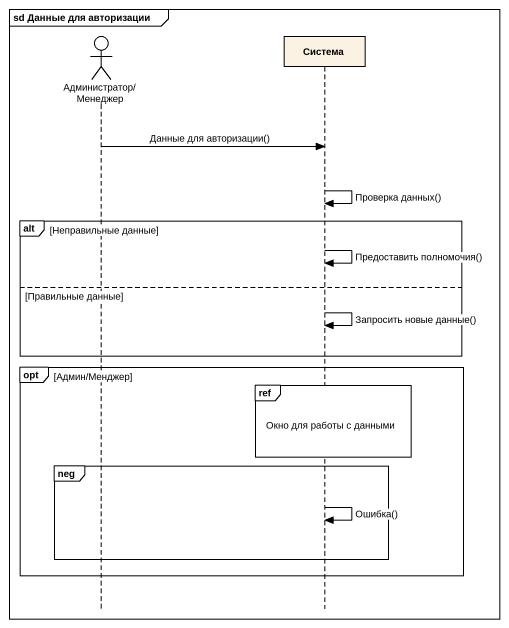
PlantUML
@startuml
mainframe sd Данные для авторизации
hide footbox
actor "Администратор/Менеджер" as Администратор_Менеджер
participant Система

Администратор_Менеджер -> Система : Данные для авторизации()
Система -> Система : Проверка данных()
alt Неправильные данные
  Система -> Система : Предоставить полномочия()
else Правильные данные
  Система -> Система : Запросить новые данные()
end
opt Админ/Менджер
  ref over Система : Окно для работы с данными
  group neg
    Система -> Система : Ошибка()
  end
end
@enduml
